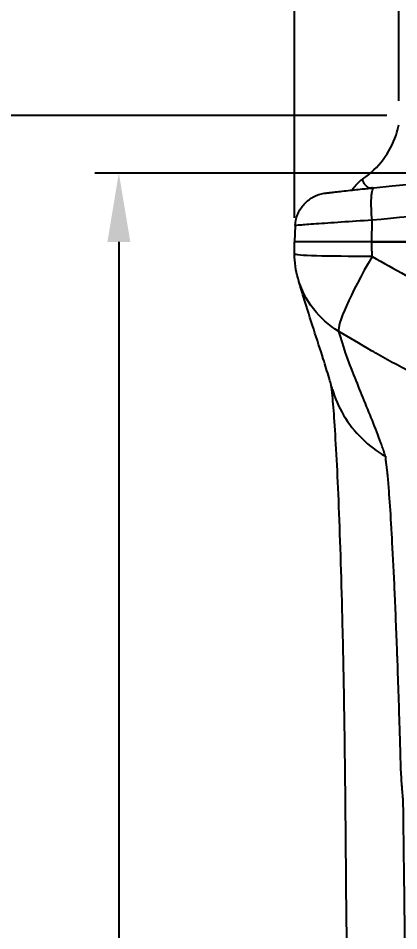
# Model space of a CAD drawing. Header units: millimetres. Extents: x 5401 to 6241, y 1473 to 2067.
# Drawn here: x 5480.2 to 5513.3, y 1782.2 to 1861.7 of the extents above; entities that cross this region are included whole.
import ezdxf

# ---------------------------------------------------------------- set-up
doc = ezdxf.new("R2010")
doc.units = ezdxf.units.MM
doc.layers.add('DIM', color=3, linetype='Continuous')
doc.styles.get("Standard").update_dxf_attribs({"font": 'arial.ttf'})
doc.dimstyles.new('사본 ISO-25', dxfattribs={"dimtxt": 7, "dimasz": 7, "dimexe": 2.1, "dimexo": 2.1, "dimgap": 2, "dimtad": 1, "dimtih": 1, "dimtoh": 1, "dimdec": 1, "dimdsep": 46, "dimtxsty": 'Standard', "dimcen": 0, "dimclrd": 3, "dimclre": 3, "dimclrt": 4, "dimazin": 2, "dimtp": 0.1, "dimtm": 0.1, "dimtfac": 0.714286, "dimtdec": 1, "dimtmove": 0, "dimatfit": 3, "dimfxl": 1, "dimarcsym": 0})

# ---------------------------------------------------------------- blocks, each defined once
blk = doc.blocks.new('*D39')
at = {"layer": 'DIM', "color": 3, "lineweight": -2, "transparency": 16777216}
for p, q in [((5512.298, 1853.237), (5466.831, 1853.237)), ((5468.931, 1847.237), (5468.931, 1783.301)), ((5468.931, 1709.239), (5468.931, 1773.174)), ((5507.411, 1703.239), (5466.831, 1703.239))]:
    blk.add_line(p, q, dxfattribs=at)
at = {"layer": 'DIM', "color": 3, "transparency": 16777216}
for points in [[(5467.931, 1847.237), (5469.931, 1847.237), (5468.931, 1853.237)], [(5467.931, 1709.239), (5469.931, 1709.239), (5468.931, 1703.239)]]:
    blk.add_solid(points, dxfattribs=at)
at = {"layer": 'DIM', "color": 4, "transparency": 16777216, "insert": (5468.931, 1778.238), "char_height": 6, "attachment_point": 5}
blk.add_mtext('150', dxfattribs=at)
blk = doc.blocks.new('*D45')
at = {"layer": 'DIM', "color": 3, "lineweight": -2, "transparency": 16777216}
for p, q in [((5534.347, 1848.239), (5486.831, 1848.239)), ((5488.931, 1842.239), (5488.931, 1780.802)), ((5488.931, 1709.239), (5488.931, 1770.676)), ((5490.217, 1703.239), (5491.031, 1703.239))]:
    blk.add_line(p, q, dxfattribs=at)
at = {"layer": 'DIM', "color": 3, "transparency": 16777216}
for points in [[(5487.931, 1842.239), (5489.931, 1842.239), (5488.931, 1848.239)], [(5487.931, 1709.239), (5489.931, 1709.239), (5488.931, 1703.239)]]:
    blk.add_solid(points, dxfattribs=at)
at = {"layer": 'DIM', "color": 4, "transparency": 16777216, "insert": (5488.931, 1775.739), "char_height": 6, "attachment_point": 5}
blk.add_mtext('145', dxfattribs=at)
blk = doc.blocks.new('*D54')
at = {"layer": 'DIM', "color": 3, "lineweight": -2, "transparency": 16777216}
for p, q in [((5504.231, 1844.337), (5504.231, 1895.337)), ((5568.664, 1844.337), (5568.664, 1895.337)), ((5510.231, 1893.237), (5526.651, 1893.237)), ((5562.664, 1893.237), (5546.244, 1893.237))]:
    blk.add_line(p, q, dxfattribs=at)
at = {"layer": 'DIM', "color": 3, "transparency": 16777216}
for points in [[(5510.231, 1894.237), (5510.231, 1892.237), (5504.231, 1893.237)], [(5562.664, 1894.237), (5562.664, 1892.237), (5568.664, 1893.237)]]:
    blk.add_solid(points, dxfattribs=at)
at = {"layer": 'DIM', "color": 4, "transparency": 16777216, "insert": (5536.447, 1893.237), "char_height": 6, "attachment_point": 5}
blk.add_mtext('64.4', dxfattribs=at)
blk = doc.blocks.new('*D55')
at = {"layer": 'DIM', "color": 3, "lineweight": -2, "transparency": 16777216}
for p, q in [((5513.329, 1854.536), (5513.329, 1875.337)), ((5559.565, 1854.535), (5559.565, 1875.337)), ((5519.329, 1873.237), (5526.564, 1873.237)), ((5553.565, 1873.237), (5546.33, 1873.237))]:
    blk.add_line(p, q, dxfattribs=at)
at = {"layer": 'DIM', "color": 3, "transparency": 16777216}
for points in [[(5519.329, 1874.237), (5519.329, 1872.237), (5513.329, 1873.237)], [(5553.565, 1874.237), (5553.565, 1872.237), (5559.565, 1873.237)]]:
    blk.add_solid(points, dxfattribs=at)
at = {"layer": 'DIM', "color": 4, "transparency": 16777216, "insert": (5536.447, 1873.237), "char_height": 6, "attachment_point": 5}
blk.add_mtext('46.2', dxfattribs=at)

msp = doc.modelspace()

# ---------------------------------------------------------------- linework, layer by layer
at = {"extrusion": (0, 1, 0)}
for p, q in [((5504.306, 1843.668), (5504.231, 1842.237)), ((5510.992, 1842.237), (5511.007, 1844.127)), ((5504.242, 1841.177), (5504.231, 1842.237)), ((5510.992, 1842.237), (5504.231, 1842.237)), ((5510.991, 1842.237), (5506.034, 1842.237)), ((5561.904, 1842.237), (5510.991, 1842.237)), ((5510.992, 1842.237), (5561.903, 1842.237)), ((5511.837, 1832.257), (5511.837, 1832.256))]:
    msp.add_line(p, q, dxfattribs=at)
at = {"extrusion": (2.22045e-16, 0, -1)}
msp.add_arc((-5512.241, 1841.256), 8, 344.09579, 359.43208, dxfattribs=at)
for major_axis, ratio, start_param, end_param in [((-8, -0.079), 0.033772, 4.868285, 6.283185), ((-7.694, -2.192), 0.991469, 6.28242, 6.283186), ((-7.694, -2.192), 0.991469, 5.531227, 6.28242)]:
    msp.add_ellipse((5512.241, 1841.256), major_axis=major_axis, ratio=ratio, start_param=start_param, end_param=end_param, dxfattribs=at)
msp.add_ellipse((5512.241, 1841.256), major_axis=(4.079, 6.882), ratio=0.116124, start_param=1.680019, end_param=3.051834)
for points, knots in [([(5510.194, 1847.725), (5510.874, 1848.187), (5511.486, 1848.771), (5512.456, 1850.066), (5512.836, 1850.787), (5513.187, 1851.834), (5513.268, 1852.133), (5513.329, 1852.436)], [0, 0, 0, 0, 0.2468117, 0.2468117, 0.4853184, 0.4853184, 0.5780571, 0.5780571, 0.5780571, 0.5780571]), ([(5509.273, 1846.755), (5509.298, 1846.795), (5509.325, 1846.837), (5509.435, 1846.998), (5509.537, 1847.132), (5509.805, 1847.419), (5509.98, 1847.576), (5510.184, 1847.717)], [1.5217409, 1.5217409, 1.5217409, 1.5217409, 1.5552824, 1.5552824, 1.6443631, 1.6443631, 1.7372464, 1.7372464, 1.7372464, 1.7372464]), ([(5510.194, 1847.725), (5510.166, 1847.706), (5510.16, 1847.661), (5510.174, 1847.599), (5510.18, 1847.576), (5510.188, 1847.55), (5510.199, 1847.523), (5510.223, 1847.461), (5510.261, 1847.392), (5510.309, 1847.323), (5510.311, 1847.319), (5510.314, 1847.315), (5510.317, 1847.311), (5510.336, 1847.283), (5510.357, 1847.256), (5510.38, 1847.23), (5510.414, 1847.189), (5510.452, 1847.15), (5510.493, 1847.114), (5510.526, 1847.085), (5510.561, 1847.058), (5510.598, 1847.034), (5510.646, 1847.004), (5510.697, 1846.978), (5510.751, 1846.961), (5510.821, 1846.938), (5510.895, 1846.928), (5510.971, 1846.935)], [0.0534289, 0.0534289, 0.0534289, 0.0534289, 0.25, 0.25, 0.25, 0.324362, 0.324362, 0.324362, 0.4905028, 0.4905028, 0.4905028, 0.5, 0.5, 0.5, 0.5656729, 0.5656729, 0.5656729, 0.6672041, 0.6672041, 0.6672041, 0.75, 0.75, 0.75, 0.8581269, 0.8581269, 0.8581269, 0.9999392, 0.9999392, 0.9999392, 0.9999392]), ([(5507.225, 1846.523), (5507.322, 1846.535), (5507.566, 1846.563), (5508.075, 1846.622), (5508.718, 1846.694), (5509.419, 1846.772), (5509.914, 1846.825), (5510.144, 1846.849)], [0.2527426, 0.2527426, 0.2527426, 0.2527426, 0.375, 0.5, 0.625, 0.75, 0.8526334, 0.8526334, 0.8526334, 0.8526334]), ([(5511.007, 1844.127), (5510.976, 1844.466), (5510.952, 1844.828), (5510.94, 1845.173), (5510.935, 1845.346), (5510.932, 1845.515), (5510.933, 1845.675), (5510.934, 1845.834), (5510.938, 1845.984), (5510.946, 1846.121), (5510.954, 1846.257), (5510.965, 1846.379), (5510.979, 1846.484), (5510.993, 1846.589), (5511.011, 1846.676), (5511.03, 1846.746), (5511.069, 1846.885), (5511.117, 1846.95), (5511.168, 1846.955)], [0, 0, 0, 0, 0.25, 0.25, 0.25, 0.375, 0.375, 0.375, 0.5, 0.5, 0.5, 0.625, 0.625, 0.625, 0.75, 0.75, 0.75, 1, 1, 1, 1]), ([(5504.306, 1843.668), (5504.323, 1843.983), (5504.39, 1844.298), (5504.618, 1844.89), (5504.784, 1845.173), (5505.189, 1845.665), (5505.434, 1845.88), (5505.973, 1846.219), (5506.274, 1846.347), (5506.659, 1846.442), (5506.737, 1846.458), (5506.829, 1846.474), (5506.843, 1846.476), (5506.868, 1846.48), (5506.879, 1846.481), (5506.895, 1846.483), (5506.9, 1846.484), (5506.907, 1846.485), (5506.911, 1846.486), (5506.916, 1846.486), (5506.919, 1846.487), (5506.925, 1846.487), (5506.928, 1846.488), (5506.934, 1846.489), (5506.936, 1846.489), (5506.941, 1846.489), (5506.943, 1846.49), (5506.951, 1846.491), (5506.959, 1846.492), (5506.985, 1846.495), (5507.008, 1846.497), (5507.082, 1846.506), (5507.146, 1846.514), (5507.225, 1846.523)], [0.0000015, 0.0000015, 0.0000015, 0.0000015, 0.0944292, 0.0944292, 0.1902798, 0.1902798, 0.2856891, 0.2856891, 0.3812571, 0.3812571, 0.404891, 0.404891, 0.4092944, 0.4092944, 0.4126033, 0.4126033, 0.4141417, 0.4141417, 0.4153157, 0.4153157, 0.416492, 0.416492, 0.4188605, 0.4188605, 0.423546, 0.423546, 0.4332333, 0.4332333, 0.4622891, 0.4622891, 0.5059066, 0.5059066, 0.5773191, 0.5773191, 0.5773191, 0.5773191]), ([(5511.007, 1844.127), (5510.062, 1844.067), (5509.146, 1844.008), (5508.315, 1843.952), (5507.899, 1843.924), (5507.505, 1843.897), (5507.138, 1843.872), (5506.772, 1843.846), (5506.433, 1843.822), (5506.128, 1843.8), (5505.823, 1843.779), (5505.551, 1843.759), (5505.318, 1843.743), (5505.084, 1843.726), (5504.888, 1843.712), (5504.733, 1843.7), (5504.453, 1843.68), (5504.306, 1843.668), (5504.306, 1843.668)], [0, 0, 0, 0, 0.25, 0.25, 0.25, 0.375, 0.375, 0.375, 0.5, 0.5, 0.5, 0.625, 0.625, 0.625, 0.75, 0.75, 0.75, 0.9762287, 0.9762287, 0.9762287, 0.9762287]), ([(5511.002, 1840.977), (5511.974, 1840.429), (5513.43, 1839.597), (5515.397, 1838.533), (5517.404, 1837.531), (5519.99, 1836.429), (5524.227, 1834.984), (5529.678, 1833.774), (5534.213, 1833.446), (5536.447, 1833.444)], [0.0000156, 0.0000156, 0.0000156, 0.0000156, 0.1253268, 0.1879902, 0.2506535, 0.3759803, 0.5013071, 0.7519606, 1, 1, 1, 1]), ([(5507.55, 1829.381), (5507.54, 1829.414), (5507.498, 1829.558), (5507.45, 1829.725), (5507.43, 1829.796), (5507.351, 1830.075), (5507.306, 1830.232), (5507.096, 1830.945), (5506.928, 1831.488), (5506.227, 1833.711), (5505.632, 1835.47), (5504.895, 1837.888), (5504.762, 1838.336), (5504.629, 1838.797)], [0, 0, 0, 0, 0.169321, 0.169321, 0.338558, 0.338558, 0.846278, 0.846278, 2.369215, 2.369215, 6.938217, 6.938217, 7.945259, 7.945259, 7.945259, 7.945259]), ([(5521.327, 1828.106), (5520.128, 1828.487), (5517.739, 1829.347), (5514.819, 1830.656), (5512.531, 1831.859), (5510.399, 1833.074), (5509.028, 1833.899), (5508.107, 1834.444)], [0, 0, 0, 0, 0.24735, 0.498233, 0.623675, 0.749117, 1, 1, 1, 1]), ([(5512.167, 1823.561), (5512.165, 1823.591), (5512.133, 1823.673), (5512.052, 1823.909), (5511.939, 1824.257), (5511.61, 1825.203), (5510.788, 1827.314), (5509.374, 1830.677), (5508.446, 1833.239), (5508.107, 1834.444)], [0, 0, 0, 0, 0.011111, 0.022222, 0.066667, 0.111111, 0.288889, 0.644444, 1, 1, 1, 1]), ([(5509.511, 1703.237), (5509.358, 1719.901), (5509.205, 1736.566), (5508.935, 1765.995), (5508.819, 1778.759), (5508.672, 1794.724), (5508.639, 1797.956), (5508.548, 1803.74), (5508.496, 1806.345), (5508.347, 1812.586), (5508.236, 1816.125), (5507.996, 1822.119), (5507.862, 1824.681), (5507.669, 1827.477), (5507.606, 1828.24), (5507.51, 1829.228), (5507.473, 1829.542), (5507.446, 1829.739)], [0, 0, 0, 0, 5, 5, 8.829703, 8.829703, 9.790098, 9.790098, 10.601572, 10.601572, 11.836245, 11.836245, 13.042575, 13.042575, 13.611644, 13.611644, 14.007595, 14.007595, 14.007595, 14.007595]), ([(5507.55, 1829.381), (5507.775, 1828.61), (5508.094, 1827.857), (5508.505, 1827.158), (5509.397, 1825.641), (5510.718, 1824.382), (5512.167, 1823.561)], [0.2697513, 0.2697513, 0.2697513, 0.2697513, 0.4999582, 0.4999582, 0.4999582, 1, 1, 1, 1]), ([(5512.167, 1823.561), (5512.185, 1823.501), (5512.177, 1823.462), (5512.174, 1823.407), (5512.173, 1823.398), (5512.173, 1823.389), (5512.173, 1823.379), (5512.173, 1823.35), (5512.175, 1823.316), (5512.178, 1823.278), (5512.182, 1823.23), (5512.188, 1823.176), (5512.196, 1823.116), (5512.197, 1823.105), (5512.199, 1823.094), (5512.2, 1823.083), (5512.216, 1822.961), (5512.235, 1822.821), (5512.254, 1822.67), (5512.272, 1822.526), (5512.29, 1822.371), (5512.307, 1822.205), (5512.326, 1822.022), (5512.345, 1821.825), (5512.365, 1821.612), (5512.384, 1821.398), (5512.404, 1821.166), (5512.424, 1820.92), (5512.441, 1820.701), (5512.459, 1820.47), (5512.476, 1820.228), (5512.538, 1819.383), (5512.603, 1818.398), (5512.667, 1817.286), (5512.682, 1817.039), (5512.696, 1816.786), (5512.711, 1816.527), (5512.781, 1815.28), (5512.851, 1813.894), (5512.92, 1812.395), (5512.929, 1812.192), (5512.938, 1811.987), (5512.947, 1811.78), (5512.948, 1811.768), (5512.949, 1811.756), (5512.949, 1811.743), (5513.022, 1810.108), (5513.095, 1808.35), (5513.164, 1806.5), (5513.169, 1806.372), (5513.173, 1806.243), (5513.178, 1806.114), (5513.215, 1805.118), (5513.25, 1804.096), (5513.285, 1803.063), (5513.319, 1802.03), (5513.353, 1800.985), (5513.387, 1799.909), (5513.404, 1799.371), (5513.422, 1798.825), (5513.436, 1798.26), (5513.437, 1798.24), (5513.437, 1798.22), (5513.438, 1798.2), (5513.444, 1797.937), (5513.45, 1797.67), (5513.457, 1797.395), (5513.464, 1797.099), (5513.471, 1796.793), (5513.482, 1796.499), (5513.482, 1796.49), (5513.483, 1796.481), (5513.483, 1796.473), (5513.505, 1795.896), (5513.54, 1795.367), (5513.581, 1794.873), (5513.586, 1794.818), (5513.59, 1794.764), (5513.595, 1794.71), (5513.633, 1794.269), (5513.672, 1793.845), (5513.689, 1793.345), (5513.694, 1793.216), (5513.696, 1793.083), (5513.699, 1792.946), (5513.701, 1792.786), (5513.703, 1792.622), (5513.705, 1792.459), (5513.708, 1792.157), (5513.712, 1791.858), (5513.716, 1791.559), (5513.724, 1790.96), (5513.731, 1790.359), (5513.739, 1789.758), (5513.754, 1788.555), (5513.77, 1787.352), (5513.785, 1786.147), (5513.786, 1786.104), (5513.786, 1786.06), (5513.787, 1786.016), (5513.817, 1783.651), (5513.845, 1781.283), (5513.873, 1778.915), (5513.955, 1772.056), (5514.035, 1765.202), (5514.116, 1758.349), (5514.149, 1755.565), (5514.181, 1752.78), (5514.214, 1749.995), (5514.289, 1743.584), (5514.366, 1737.171), (5514.442, 1730.757), (5514.552, 1721.584), (5514.662, 1712.41), (5514.771, 1703.237)], [0.0000001, 0.0000001, 0.0000001, 0.0000001, 0.0111938, 0.0111938, 0.0111938, 0.0130094, 0.0130094, 0.0130094, 0.0182582, 0.0182582, 0.0182582, 0.0248301, 0.0248301, 0.0248301, 0.0260187, 0.0260187, 0.0260187, 0.0390281, 0.0390281, 0.0390281, 0.0513807, 0.0513807, 0.0513807, 0.0650468, 0.0650468, 0.0650468, 0.0788479, 0.0788479, 0.0788479, 0.0910655, 0.0910655, 0.0910655, 0.1336462, 0.1336462, 0.1336462, 0.1431029, 0.1431029, 0.1431029, 0.1886108, 0.1886108, 0.1886108, 0.1947727, 0.1947727, 0.1947727, 0.1951404, 0.1951404, 0.1951404, 0.2437994, 0.2437994, 0.2437994, 0.2471778, 0.2471778, 0.2471778, 0.2731965, 0.2731965, 0.2731965, 0.2992152, 0.2992152, 0.2992152, 0.3122246, 0.3122246, 0.3122246, 0.3126864, 0.3126864, 0.3126864, 0.3187292, 0.3187292, 0.3187292, 0.3252339, 0.3252339, 0.3252339, 0.3254298, 0.3254298, 0.3254298, 0.3382433, 0.3382433, 0.3382433, 0.3396659, 0.3396659, 0.3396659, 0.3512526, 0.3512526, 0.3512526, 0.354238, 0.354238, 0.354238, 0.3577573, 0.3577573, 0.3577573, 0.364262, 0.364262, 0.364262, 0.3772714, 0.3772714, 0.3772714, 0.4032901, 0.4032901, 0.4032901, 0.404239, 0.404239, 0.404239, 0.4553275, 0.4553275, 0.4553275, 0.6033371, 0.6033371, 0.6033371, 0.6634772, 0.6634772, 0.6634772, 0.801946, 0.801946, 0.801946, 1, 1, 1, 1])]:
    msp.add_open_spline(points, degree=3, knots=knots)
for points in [[(5511.168, 1846.955), (5528.008, 1848.667), (5544.887, 1848.667), (5561.727, 1846.955)], [(5510.144, 1846.849), (5510.474, 1846.884), (5510.819, 1846.92), (5511.168, 1846.955)], [(5511.05, 1846.943), (5511.024, 1846.941), (5510.997, 1846.938), (5510.971, 1846.935)], [(5536.447, 1845.39), (5527.964, 1845.39), (5519.48, 1844.972), (5511.007, 1844.127)], [(5504.306, 1843.668), (5504.306, 1843.668), (5504.306, 1843.668), (5504.306, 1843.668)], [(5511.002, 1840.977), (5510.997, 1841.397), (5510.995, 1841.817), (5510.991, 1842.237)], [(5507.55, 1829.381), (5507.55, 1829.381), (5507.55, 1829.381), (5507.55, 1829.381)], [(5510.688, 1827.521), (5510.688, 1827.521), (5510.688, 1827.521), (5510.688, 1827.521)]]:
    msp.add_open_spline(points, degree=3)

# ---------------------------------------------------------------- dimensions: what is measured, and where the dimension line sits
at = {"layer": 'DIM'}
for base, p1, p2, picture, middle in [((5504.231, 1893.237), (5568.664, 1842.237), (5504.231, 1842.237), '*D54', (5536.447, 1893.237)), ((5559.565, 1873.237), (5513.329, 1852.436), (5559.565, 1852.435), '*D55', (5536.447, 1873.237))]:
    dim = msp.add_linear_dim(base=base, p1=p1, p2=p2, dimstyle='사본 ISO-25', override={"dimtxt": 6, "dimasz": 6, "dimtad": 0}, dxfattribs=at)
    dim.commit()
    dim.dimension.update_dxf_attribs({"geometry": picture, "text_midpoint": middle})
for base, p1, p2, picture, middle in [((5468.931, 1703.239), (5514.398, 1853.237), (5509.511, 1703.239), '*D39', (5468.931, 1778.238)), ((5488.931, 1703.239), (5536.447, 1848.239), (5488.117, 1703.239), '*D45', (5488.931, 1775.739))]:
    dim = msp.add_linear_dim(base=base, p1=p1, p2=p2, angle=90, dimstyle='사본 ISO-25', override={"dimtxt": 6, "dimasz": 6, "dimtad": 0}, dxfattribs=at)
    dim.commit()
    dim.dimension.update_dxf_attribs({"geometry": picture, "text_midpoint": middle})

doc.saveas('drawing.dxf')
